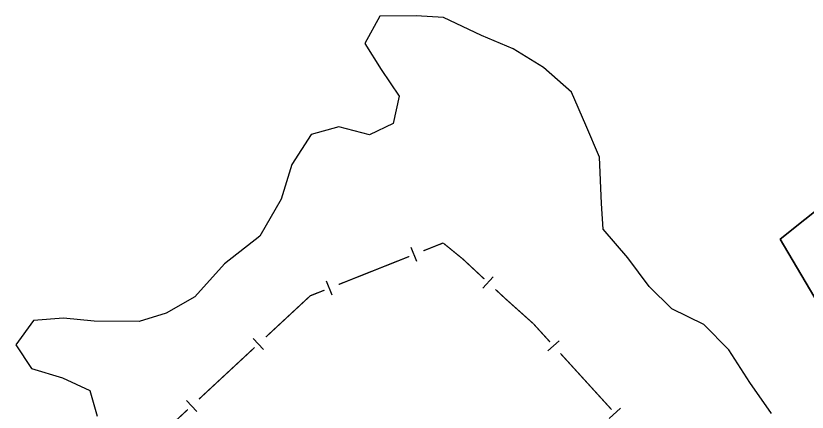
# Model space of a CAD drawing. Extents: x 209193 to 212081, y 4877574 to 4880493.
# Drawn here: x 209789.8 to 209946, y 4878220.3 to 4878298.5 of the extents above; entities that cross this region are included whole.
import ezdxf

# ---------------------------------------------------------------- set-up
doc = ezdxf.new("R2010")
doc.units = 0
doc.header["$LTSCALE"] = 1.5
doc.header["$MEASUREMENT"] = 0
for name, color, linetype in [('CD_MALHA_LOTES', 7, 'CONTINUOUS'), ('HD-CURSO-PERENE', 170, 'CONTINUOUS'), ('LM-LIM-SETORES-BAIRROS', 250, 'CONTINUOUS'), ('RU-QUADRA', 210, 'CONTINUOUS')]:
    doc.layers.add(name, color=color, linetype=linetype)

msp = doc.modelspace()

# ---------------------------------------------------------------- linework, layer by layer
at = {"layer": 'CD_MALHA_LOTES', "linetype": 'Continuous', "flags": 128}
for points in [[(209940.645162, 4878254.440428), (209950.367653, 4878262.242211)], [(209956.441222, 4878227.587909), (209940.645162, 4878254.440428)]]:
    msp.add_lwpolyline(points, dxfattribs=at)
at = {"layer": 'HD-CURSO-PERENE', "linetype": 'Continuous'}
msp.add_polyline3d([(209938.922368, 4878220.022821, 2.197405), (209934.639494, 4878226.145119, 2.197405), (209930.480058, 4878232.592965, 2.197405), (209925.577243, 4878237.63723, 2.197405), (209919.233572, 4878240.699186, 2.197405), (209914.784108, 4878245.12137, 2.197405), (209910.553633, 4878250.769206, 2.197405), (209905.672832, 4878256.413299, 2.197405), (209905.372202, 4878261.509034, 2.197405), (209904.951529, 4878270.602089, 2.197405), (209902.268333, 4878276.95848, 2.197405), (209899.434188, 4878283.488915, 2.197405), (209893.932197, 4878288.304844, 2.197405), (209887.935453, 4878292.018473, 2.197405), (209881.693956, 4878294.656228, 2.197405), (209874.197333, 4878298.186313, 2.197405), (209868.792747, 4878298.530027, 2.197405), (209861.639282, 4878298.463877, 2.197405), (209858.664767, 4878293.049446, 2.197405), (209861.917003, 4878287.945708, 2.197405), (209865.445127, 4878282.693632, 2.197405), (209864.27164, 4878277.264577, 2.197405), (209859.605164, 4878275.063806, 2.197405), (209853.544129, 4878276.628134, 2.197405), (209848.073877, 4878275.097402, 2.197405), (209844.276447, 4878269.178484, 2.197405), (209842.184493, 4878262.34484, 2.197405), (209837.968722, 4878255.049198, 2.197405), (209830.967186, 4878249.611594, 2.197405), (209825.146738, 4878243.081333, 2.197405), (209819.434858, 4878239.850057, 2.197405), (209814.165206, 4878238.220529, 2.197405), (209805.260237, 4878238.269238, 2.197405), (209799.2042, 4878238.834092, 2.197405), (209793.278224, 4878238.400192, 2.197405), (209789.800459, 4878233.582566, 2.197405), (209792.925383, 4878228.927872, 2.197405), (209799.01293, 4878227.063846, 2.197405), (209804.40325, 4878224.571118, 2.197405), (209805.854208, 4878219.531978, 2.197405)], dxfattribs=at)
at = {"layer": 'LM-LIM-SETORES-BAIRROS', "const_width": 0.25}
for points in [[(209870.22694, 4878252.148702), (209873.943887, 4878253.626642)], [(209873.943887, 4878253.626642), (209874.118715, 4878253.696157)], [(209874.118715, 4878253.696157), (209877.847556, 4878250.65482)], [(209853.500679, 4878245.497975), (209867.43923, 4878251.040248)], [(209877.847556, 4878250.65482), (209878.009922, 4878250.522391)], [(209878.009922, 4878250.522391), (209882.246281, 4878246.574875)], [(209847.896948, 4878243.269809), (209850.712969, 4878244.38952)], [(209884.441104, 4878244.529698), (209885.90432, 4878243.166247)], [(209839.126863, 4878235.12393), (209847.18657, 4878242.609992)], [(209847.18657, 4878242.609992), (209847.896948, 4878243.269809)], [(209885.90432, 4878243.166247), (209886.375713, 4878242.726995)], [(209886.375713, 4878242.726995), (209891.856525, 4878237.821216)], [(209891.856525, 4878237.821216), (209891.91672, 4878237.767337)], [(209891.91672, 4878237.767337), (209895.228443, 4878234.129871)], [(209825.938252, 4878222.87401), (209836.928761, 4878233.082276)], [(209897.248109, 4878231.911549), (209907.346437, 4878220.819942)], [(209821.238422, 4878218.508687), (209823.74015, 4878220.832356)]]:
    msp.add_lwpolyline(points, dxfattribs=at)
at = {"layer": 'LM-LIM-SETORES-BAIRROS'}
for points in [[(209868.922694, 4878250.015878), (209867.814239, 4878252.803588)], [(209881.9553, 4878244.795738), (209884.000477, 4878246.990561)], [(209852.196433, 4878243.36515), (209851.087978, 4878246.15286)], [(209838.682289, 4878232.663776), (209836.640635, 4878234.861878)], [(209894.792504, 4878232.380598), (209897.010825, 4878234.400263)], [(209825.493678, 4878220.413856), (209823.452024, 4878222.611958)], [(209906.910499, 4878219.070669), (209909.12882, 4878221.090334)]]:
    msp.add_lwpolyline(points, dxfattribs=at)
at = {"layer": 'RU-QUADRA', "linetype": 'Continuous', "flags": 128}
msp.add_lwpolyline([(209950.367653, 4878262.242211), (209940.645162, 4878254.440428), (209956.441222, 4878227.587909)], dxfattribs=at)

doc.saveas('drawing.dxf')
